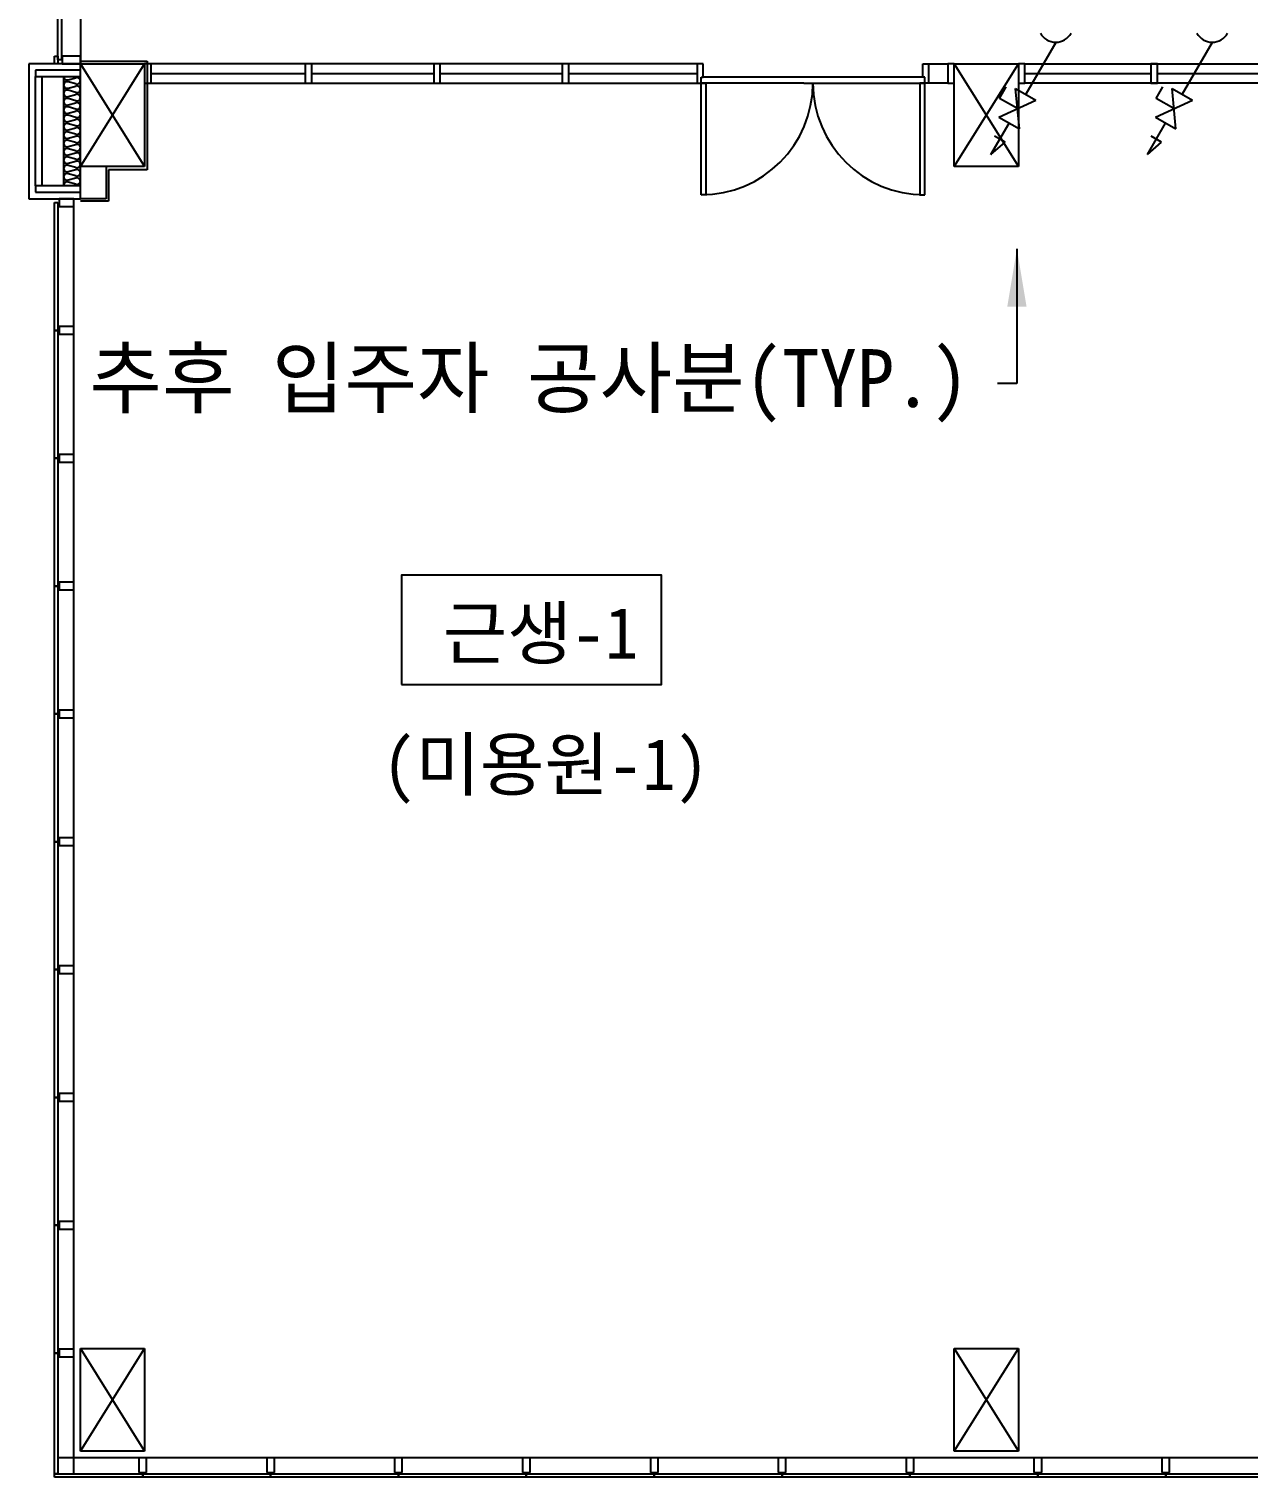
# Model space of a CAD drawing. Header units: millimetres. Extents: x 16332047 to 33387680, y -14835522 to -7015081.
# Drawn here: x 16747759 to 16757244, y -7494721 to -7483450 of the extents above; entities that cross this region are included whole.
import ezdxf
from ezdxf.enums import TextEntityAlignment as Align

# ---------------------------------------------------------------- set-up
doc = ezdxf.new("R2010")
doc.units = ezdxf.units.MM
doc.header["$LTSCALE"] = 300
doc.header["$MEASUREMENT"] = 0
doc.linetypes.add('CONTINOUS', pattern=[0])
for name, color, linetype in [('2', 2, 'CONTINUOUS'), ('3', 3, 'CONTINUOUS'), ('etc', 15, 'CONTINOUS'), ('S', 1, 'CONTINUOUS'), ('TEXT', 3, 'CONTINUOUS'), ('근린시설 화장실위생도면$0$SI', 2, 'CONTINUOUS')]:
    doc.layers.add(name, color=color, linetype=linetype)
doc.layers.add('arch', color=255, linetype='CONTINUOUS', lineweight=25)
doc.styles.add('돋움체', font='')
doc.styles.get('돋움체').set_extended_font_data('DotumChe')

msp = doc.modelspace()

# ---------------------------------------------------------------- linework, layer by layer
at = {"layer": '2', "color": 0}
for p, q in [((16755311, -7483990, 0), (16755363, -7483900, 0)), ((16755465, -7484228, 0), (16755435, -7483912, 0)), ((16755435, -7483912, 0), (16755594, -7484004, 0)), ((16756529, -7483990, 0), (16756581, -7483900, 0)), ((16756683, -7484228, 0), (16756653, -7483912, 0)), ((16756653, -7483912, 0), (16756812, -7484004, 0)), ((16755306, -7484136, 0), (16755594, -7484004, 0)), ((16755450, -7484070, 0), (16755311, -7483990, 0)), ((16756524, -7484136, 0), (16756812, -7484004, 0)), ((16756668, -7484070, 0), (16756529, -7483990, 0)), ((16755306, -7484136, 0), (16755465, -7484228, 0)), ((16756524, -7484136, 0), (16756683, -7484228, 0))]:
    msp.add_line(p, q, dxfattribs=at)
at = {"layer": '3', "color": 0}
for p, q in [((16755748, -7483554, 0), (16755515, -7483958, 0)), ((16756966, -7483554, 0), (16756732, -7483958, 0)), ((16755244, -7484427, 0), (16755385, -7484182, 0)), ((16756462, -7484427, 0), (16756603, -7484182, 0))]:
    msp.add_line(p, q, dxfattribs=at)
at = {"layer": 'arch'}
for p, q in [((16748159, -7481621), (16748159, -7483721)), ((16747984, -7483691), (16747984, -7482669)), ((16748012, -7482669), (16748012, -7483691)), ((16748159, -7483721), (16747759, -7483721)), ((16747759, -7483721), (16747759, -7484771)), ((16747959, -7483721), (16747959, -7483661)), ((16747959, -7483661), (16747984, -7483661)), ((16747984, -7483721), (16747959, -7483721)), ((16747984, -7483661), (16747984, -7483721)), ((16748012, -7483691), (16747984, -7483691)), ((16748159, -7483661), (16748018, -7483661)), ((16748018, -7483661), (16748018, -7483721)), ((16748018, -7483721), (16748159, -7483721)), ((16748159, -7483721), (16748159, -7483661)), ((16748159, -7483701), (16748679, -7483701)), ((16748159, -7483721), (16748659, -7484521)), ((16748159, -7484521), (16748659, -7483721)), ((16748159, -7484521), (16748159, -7483721)), ((16748159, -7483721), (16748659, -7483721)), ((16748159, -7484621), (16748159, -7483721)), ((16748659, -7483721), (16748659, -7483871)), ((16748709, -7483721), (16748659, -7483721)), ((16748659, -7483721), (16748659, -7484521)), ((16748679, -7483701), (16748679, -7484546)), ((16748709, -7483871), (16748709, -7483721)), ((16752959, -7483721), (16748709, -7483721)), ((16749909, -7483721), (16749909, -7483871)), ((16749959, -7483721), (16749909, -7483721)), ((16749959, -7483871), (16749959, -7483721)), ((16750909, -7483721), (16750909, -7483871)), ((16750959, -7483721), (16750909, -7483721)), ((16750959, -7483871), (16750959, -7483721)), ((16751909, -7483721), (16751909, -7483871)), ((16751959, -7483721), (16751909, -7483721)), ((16751959, -7483871), (16751959, -7483721)), ((16753004, -7483721), (16752959, -7483721)), ((16752959, -7483721), (16752959, -7483851)), ((16753004, -7483816), (16753004, -7483721)), ((16754714, -7483816), (16754714, -7483721)), ((16754714, -7483721), (16754759, -7483721)), ((16754759, -7483721), (16754909, -7483721)), ((16754759, -7483721), (16754759, -7483851)), ((16754909, -7483721), (16754909, -7483871)), ((16754959, -7483721), (16754909, -7483721)), ((16754959, -7483871), (16754959, -7483721)), ((16754959, -7483721), (16755459, -7484521)), ((16754959, -7484521), (16755459, -7483721)), ((16754959, -7484521), (16754959, -7483721)), ((16754959, -7483721), (16755459, -7483721)), ((16755459, -7483721), (16755459, -7483871)), ((16755509, -7483721), (16755459, -7483721)), ((16755459, -7483721), (16755459, -7484521)), ((16755509, -7483871), (16755509, -7483721)), ((16755509, -7483721), (16763709, -7483721)), ((16756489, -7483721), (16756489, -7483871)), ((16756539, -7483721), (16756489, -7483721)), ((16756539, -7483871), (16756539, -7483721)), ((16748159, -7483771), (16747809, -7483771)), ((16747809, -7483771), (16747809, -7483821)), ((16747809, -7483821), (16747859, -7483821)), ((16747809, -7484671), (16747809, -7483821)), ((16747809, -7483821), (16748159, -7483821)), ((16747859, -7483821), (16747859, -7484671)), ((16748029, -7483821), (16748029, -7484671)), ((16748065, -7483845), (16748124, -7483829)), ((16748159, -7483821), (16748159, -7483771)), ((16748709, -7483796), (16749909, -7483796)), ((16749959, -7483796), (16750909, -7483796)), ((16750959, -7483796), (16751909, -7483796)), ((16751959, -7483796), (16752959, -7483796)), ((16752989, -7483871), (16752989, -7483826)), ((16752989, -7483826), (16753004, -7483826)), ((16753004, -7483826), (16753004, -7483816)), ((16753004, -7483816), (16753004, -7483816)), ((16754714, -7483826), (16753004, -7483826)), ((16754714, -7483826), (16754714, -7483816)), ((16754714, -7483816), (16754714, -7483816)), ((16754729, -7483826), (16754714, -7483826)), ((16754729, -7483871), (16754729, -7483826)), ((16755509, -7483796), (16756489, -7483796)), ((16756539, -7483796), (16757519, -7483796)), ((16748124, -7483878), (16748065, -7483862)), ((16748065, -7483910), (16748124, -7483894)), ((16748124, -7483943), (16748065, -7483927)), ((16748659, -7483871), (16748709, -7483871)), ((16748709, -7483871), (16748709, -7483871)), ((16748709, -7483871), (16752959, -7483871)), ((16749909, -7483871), (16749959, -7483871)), ((16750909, -7483871), (16750959, -7483871)), ((16751909, -7483871), (16751959, -7483871)), ((16752959, -7483851), (16752959, -7483871)), ((16752959, -7483871), (16752989, -7483871)), ((16753789, -7483871), (16752989, -7483871)), ((16752989, -7483871), (16753027, -7483871)), ((16752989, -7484741), (16752989, -7483871)), ((16753027, -7483871), (16753027, -7484741)), ((16753789, -7483871), (16754729, -7483871)), ((16754729, -7483871), (16754691, -7483871)), ((16754691, -7483871), (16754691, -7484741)), ((16754729, -7484741), (16754729, -7483871)), ((16754759, -7483871), (16754729, -7483871)), ((16754759, -7483851), (16754759, -7483871)), ((16754909, -7483871), (16754759, -7483871)), ((16754909, -7483871), (16754959, -7483871)), ((16755459, -7483871), (16755509, -7483871)), ((16763709, -7483871), (16755509, -7483871)), ((16755509, -7483871), (16755509, -7483871)), ((16756489, -7483871), (16756539, -7483871)), ((16748065, -7483975), (16748124, -7483959)), ((16748124, -7484008), (16748065, -7483992)), ((16748065, -7484040), (16748124, -7484024)), ((16748124, -7484073), (16748065, -7484057)), ((16748065, -7484105), (16748124, -7484089)), ((16748124, -7484138), (16748065, -7484122)), ((16748065, -7484170), (16748124, -7484154)), ((16748124, -7484203), (16748065, -7484187)), ((16748065, -7484235), (16748124, -7484219)), ((16748124, -7484268), (16748065, -7484252)), ((16748065, -7484300), (16748124, -7484284)), ((16748124, -7484333), (16748065, -7484317)), ((16748065, -7484365), (16748124, -7484349)), ((16748124, -7484398), (16748065, -7484382)), ((16748065, -7484430), (16748124, -7484414)), ((16748124, -7484463), (16748065, -7484447)), ((16748065, -7484495), (16748124, -7484479)), ((16748124, -7484528), (16748065, -7484512)), ((16748659, -7484521), (16748159, -7484521)), ((16748159, -7484771), (16748159, -7484521)), ((16748359, -7484521), (16748359, -7484771)), ((16755459, -7484521), (16754959, -7484521)), ((16748065, -7484560), (16748124, -7484544)), ((16748124, -7484593), (16748065, -7484577)), ((16748065, -7484625), (16748124, -7484609)), ((16748679, -7484546), (16748379, -7484546)), ((16748379, -7484546), (16748379, -7484791)), ((16747859, -7484671), (16747809, -7484671)), ((16748159, -7484671), (16747809, -7484671)), ((16747809, -7484671), (16747809, -7484721)), ((16747809, -7484721), (16748159, -7484721)), ((16748124, -7484658), (16748065, -7484642)), ((16748159, -7484721), (16748159, -7484671)), ((16748159, -7484671), (16748159, -7484671)), ((16753027, -7484741), (16752989, -7484741)), ((16754691, -7484741), (16754729, -7484741)), ((16747759, -7484771), (16748159, -7484771)), ((16747959, -7485796), (16747959, -7484801)), ((16747959, -7484801), (16747983, -7484801)), ((16747983, -7484801), (16747983, -7485796)), ((16748109, -7484771), (16747993, -7484771)), ((16747993, -7484771), (16747993, -7484831)), ((16747993, -7484831), (16748109, -7484831)), ((16748109, -7494571), (16748109, -7484771)), ((16748109, -7484831), (16748109, -7484771)), ((16748359, -7484771), (16748159, -7484771)), ((16748379, -7484791), (16748159, -7484791)), ((16747959, -7486791), (16747959, -7485796)), ((16747959, -7485796), (16747983, -7485796)), ((16747983, -7485796), (16747959, -7485796)), ((16747983, -7485796), (16747983, -7486791)), ((16748109, -7485766), (16747993, -7485766)), ((16747993, -7485766), (16747993, -7485826)), ((16747993, -7485826), (16748109, -7485826)), ((16748109, -7485826), (16748109, -7485766)), ((16748109, -7486761), (16747993, -7486761)), ((16747993, -7486761), (16747993, -7486821)), ((16748109, -7486821), (16748109, -7486761)), ((16747959, -7487786), (16747959, -7486791)), ((16747959, -7486791), (16747983, -7486791)), ((16747983, -7486791), (16747959, -7486791)), ((16747983, -7486791), (16747983, -7487786)), ((16747993, -7486821), (16748109, -7486821)), ((16747959, -7488781), (16747959, -7487786)), ((16747959, -7487786), (16747983, -7487786)), ((16747983, -7487786), (16747959, -7487786)), ((16747983, -7487786), (16747983, -7488781)), ((16748109, -7487756), (16747993, -7487756)), ((16747993, -7487756), (16747993, -7487816)), ((16748109, -7487816), (16748109, -7487756)), ((16747993, -7487816), (16748109, -7487816)), ((16747959, -7489776), (16747959, -7488781)), ((16747959, -7488781), (16747983, -7488781)), ((16747983, -7488781), (16747959, -7488781)), ((16747983, -7488781), (16747983, -7489776)), ((16748109, -7488751), (16747993, -7488751)), ((16747993, -7488751), (16747993, -7488811)), ((16748109, -7488811), (16748109, -7488751)), ((16747993, -7488811), (16748109, -7488811)), ((16747959, -7490771), (16747959, -7489776)), ((16747959, -7489776), (16747983, -7489776)), ((16747983, -7489776), (16747959, -7489776)), ((16747983, -7489776), (16747983, -7490771)), ((16748109, -7489746), (16747993, -7489746)), ((16747993, -7489746), (16747993, -7489806)), ((16747993, -7489806), (16748109, -7489806)), ((16748109, -7489806), (16748109, -7489746)), ((16747959, -7491766), (16747959, -7490771)), ((16747959, -7490771), (16747983, -7490771)), ((16747983, -7490771), (16747959, -7490771)), ((16747983, -7490771), (16747983, -7491766)), ((16748109, -7490741), (16747993, -7490741)), ((16747993, -7490741), (16747993, -7490801)), ((16747993, -7490801), (16748109, -7490801)), ((16748109, -7490801), (16748109, -7490741)), ((16747959, -7492761), (16747959, -7491766)), ((16747959, -7491766), (16747983, -7491766)), ((16747983, -7491766), (16747959, -7491766)), ((16747983, -7491766), (16747983, -7492761)), ((16748109, -7491736), (16747993, -7491736)), ((16747993, -7491736), (16747993, -7491796)), ((16747993, -7491796), (16748109, -7491796)), ((16748109, -7491796), (16748109, -7491736)), ((16748109, -7492731), (16747993, -7492731)), ((16747993, -7492731), (16747993, -7492791)), ((16748109, -7492791), (16748109, -7492731)), ((16747983, -7492761), (16747959, -7492761)), ((16747959, -7493756), (16747959, -7492761)), ((16747959, -7492761), (16747983, -7492761)), ((16747983, -7492761), (16747983, -7493756)), ((16747993, -7492791), (16748109, -7492791)), ((16747959, -7494697), (16747959, -7493756)), ((16747959, -7493756), (16747983, -7493756)), ((16747983, -7493756), (16747959, -7493756)), ((16747983, -7493756), (16747983, -7494697)), ((16748109, -7493726), (16747993, -7493726)), ((16747993, -7493726), (16747993, -7493786)), ((16748109, -7493786), (16748109, -7493726)), ((16748159, -7493721), (16748659, -7494521)), ((16748159, -7494521), (16748659, -7493721)), ((16748159, -7494521), (16748159, -7493721)), ((16748159, -7493721), (16748659, -7493721)), ((16748659, -7493721), (16748659, -7494521)), ((16754959, -7493721), (16755459, -7494521)), ((16754959, -7494521), (16755459, -7493721)), ((16754959, -7494521), (16754959, -7493721)), ((16754959, -7493721), (16755459, -7493721)), ((16755459, -7493721), (16755459, -7494521)), ((16747993, -7493786), (16748109, -7493786)), ((16748659, -7494521), (16748159, -7494521)), ((16755459, -7494521), (16754959, -7494521)), ((16748109, -7494571), (16747983, -7494571)), ((16747983, -7494571), (16747983, -7494697)), ((16763534, -7494571), (16748109, -7494571)), ((16748109, -7494697), (16748109, -7494571)), ((16748674, -7494571), (16748614, -7494571)), ((16748614, -7494571), (16748614, -7494687)), ((16748674, -7494687), (16748674, -7494571)), ((16749669, -7494571), (16749609, -7494571)), ((16749609, -7494571), (16749609, -7494687)), ((16749669, -7494687), (16749669, -7494571)), ((16750664, -7494571), (16750604, -7494571)), ((16750604, -7494571), (16750604, -7494687)), ((16750664, -7494687), (16750664, -7494571)), ((16751659, -7494571), (16751599, -7494571)), ((16751599, -7494571), (16751599, -7494687)), ((16751659, -7494687), (16751659, -7494571)), ((16752654, -7494571), (16752594, -7494571)), ((16752594, -7494571), (16752594, -7494687)), ((16752654, -7494687), (16752654, -7494571)), ((16753649, -7494571), (16753589, -7494571)), ((16753589, -7494571), (16753589, -7494687)), ((16753649, -7494687), (16753649, -7494571)), ((16754644, -7494571), (16754584, -7494571)), ((16754584, -7494571), (16754584, -7494687)), ((16754644, -7494687), (16754644, -7494571)), ((16755639, -7494571), (16755579, -7494571)), ((16755579, -7494571), (16755579, -7494687)), ((16755639, -7494687), (16755639, -7494571)), ((16756634, -7494571), (16756574, -7494571)), ((16756574, -7494571), (16756574, -7494687)), ((16756634, -7494687), (16756634, -7494571)), ((16747983, -7494697), (16747959, -7494697)), ((16747959, -7494697), (16748644, -7494697)), ((16747959, -7494721), (16747959, -7494697)), ((16748644, -7494721), (16747959, -7494721)), ((16747983, -7494697), (16748109, -7494697)), ((16748614, -7494687), (16748674, -7494687)), ((16748644, -7494697), (16748644, -7494721)), ((16748644, -7494697), (16749639, -7494697)), ((16748644, -7494721), (16748644, -7494697)), ((16749639, -7494721), (16748644, -7494721)), ((16749609, -7494687), (16749669, -7494687)), ((16749639, -7494697), (16750634, -7494697)), ((16749639, -7494721), (16749639, -7494697)), ((16749639, -7494697), (16749639, -7494721)), ((16750634, -7494721), (16749639, -7494721)), ((16750604, -7494687), (16750664, -7494687)), ((16750634, -7494697), (16751629, -7494697)), ((16750634, -7494721), (16750634, -7494697)), ((16750634, -7494697), (16750634, -7494721)), ((16751629, -7494721), (16750634, -7494721)), ((16751599, -7494687), (16751659, -7494687)), ((16751629, -7494697), (16752624, -7494697)), ((16751629, -7494721), (16751629, -7494697)), ((16751629, -7494697), (16751629, -7494721)), ((16752624, -7494721), (16751629, -7494721)), ((16752594, -7494687), (16752654, -7494687)), ((16752624, -7494697), (16752624, -7494721)), ((16752624, -7494697), (16753619, -7494697)), ((16752624, -7494721), (16752624, -7494697)), ((16753619, -7494721), (16752624, -7494721)), ((16753589, -7494687), (16753649, -7494687)), ((16753619, -7494697), (16754614, -7494697)), ((16753619, -7494721), (16753619, -7494697)), ((16753619, -7494697), (16753619, -7494721)), ((16754614, -7494721), (16753619, -7494721)), ((16754584, -7494687), (16754644, -7494687)), ((16754614, -7494697), (16755609, -7494697)), ((16754614, -7494721), (16754614, -7494697)), ((16754614, -7494697), (16754614, -7494721)), ((16755609, -7494721), (16754614, -7494721)), ((16755579, -7494687), (16755639, -7494687)), ((16755609, -7494697), (16756604, -7494697)), ((16755609, -7494721), (16755609, -7494697)), ((16755609, -7494697), (16755609, -7494721)), ((16756604, -7494721), (16755609, -7494721)), ((16756574, -7494687), (16756634, -7494687)), ((16756604, -7494697), (16757599, -7494697)), ((16756604, -7494721), (16756604, -7494697)), ((16756604, -7494697), (16756604, -7494721)), ((16757599, -7494721), (16756604, -7494721))]:
    msp.add_line(p, q, dxfattribs=at)
msp.add_lwpolyline([(16750658, -7488552), (16752682, -7488552), (16752682, -7487701), (16750658, -7487701)], close=True, dxfattribs=at)
for centre, radius, start, end in [((16748055, -7483821), 26, 180.0069, 290.7789), ((16748133, -7483854), 26, 249.2142, 110.7858), ((16748055, -7483886), 26, 69.2211, 179.9931), ((16748055, -7483886), 26, 180.0069, 290.7789), ((16748055, -7483951), 26, 69.2211, 179.9931), ((16748055, -7483951), 26, 180.0069, 290.7789), ((16748133, -7483919), 26, 249.2142, 110.7858), ((16748133, -7483984), 26, 249.2142, 110.7858), ((16752989, -7483871), 870, 270, 0), ((16754729, -7483871), 870, 180, 270), ((16748055, -7484016), 26, 69.2211, 179.9931), ((16748055, -7484016), 26, 180.0069, 290.7789), ((16748055, -7484081), 26, 69.2211, 179.9931), ((16748133, -7484049), 26, 249.2142, 110.7858), ((16748055, -7484081), 26, 180.0069, 290.7789), ((16748055, -7484146), 26, 69.2211, 179.9931), ((16748055, -7484146), 26, 180.0069, 290.7789), ((16748133, -7484114), 26, 249.2142, 110.7858), ((16748133, -7484179), 26, 249.2142, 110.7858), ((16748055, -7484211), 26, 69.2211, 179.9931), ((16748055, -7484211), 26, 180.0069, 290.7789), ((16748055, -7484276), 26, 69.2211, 179.9931), ((16748055, -7484276), 26, 180.0069, 290.7789), ((16748133, -7484244), 26, 249.2142, 110.7858), ((16748133, -7484309), 26, 249.2142, 110.7858), ((16748055, -7484341), 26, 69.2211, 179.9931), ((16748055, -7484341), 26, 180.0069, 290.7789), ((16748055, -7484406), 26, 69.2211, 179.9931), ((16748055, -7484406), 26, 180.0069, 290.7789), ((16748133, -7484374), 26, 249.2142, 110.7858), ((16748055, -7484471), 26, 69.2211, 179.9931), ((16748055, -7484471), 26, 180.0069, 290.7789), ((16748055, -7484536), 26, 69.2211, 179.9931), ((16748133, -7484439), 26, 249.2142, 110.7858), ((16748133, -7484504), 26, 249.2142, 110.7858), ((16748055, -7484536), 26, 180.0069, 290.7789), ((16748055, -7484601), 26, 69.2211, 179.9931), ((16748055, -7484601), 26, 180.0069, 290.7789), ((16748133, -7484569), 26, 249.2142, 110.7858), ((16748133, -7484634), 26, 249.2142, 110.7858), ((16748055, -7484666), 26, 69.2211, 179.9931), ((16748055, -7484666), 26, 180.0069, 191.0926)]:
    msp.add_arc(centre, radius, start, end, dxfattribs=at)
at = {"layer": 'etc'}
for p, q in [((16755446, -7485161, 0), (16755446, -7486210, 0)), ((16755446, -7486210, 0), (16755296, -7486210, 0))]:
    msp.add_line(p, q, dxfattribs=at)
msp.add_solid([(16755521, -7485611, 0), (16755446, -7485161, 0), (16755371, -7485611, 0)], dxfattribs=at)
at = {"layer": 'S', "color": 0, "ltscale": 10}
for p, q in [((16755354, -7484332, 0), (16755273, -7484285, 0)), ((16756572, -7484332, 0), (16756490, -7484285, 0)), ((16755244, -7484427, 0), (16755354, -7484332, 0)), ((16756462, -7484427, 0), (16756572, -7484332, 0))]:
    msp.add_line(p, q, dxfattribs=at)
at = {"layer": '근린시설 화장실위생도면$0$SI', "color": 0}
for centre in [(16755748, -7483417, 0), (16756966, -7483417, 0)]:
    msp.add_arc(centre, 136, 208.4369, 331.5631, dxfattribs=at)

# ---------------------------------------------------------------- texts
at = {"layer": 'arch', "style": '돋움체'}
for s, p in [('근생-1', (16751739, -7488352)), ('(미용원-1)', (16751778, -7489374))]:
    msp.add_text(s, height=400, dxfattribs=at).set_placement(p, align=Align.CENTER)
at = {"layer": 'TEXT', "style": '돋움체'}
msp.add_text('추후 입주자 공사분(TYP.)', height=450, rotation=360, dxfattribs=at).set_placement((16748229, -7486392, 0))

doc.saveas('drawing.dxf')
